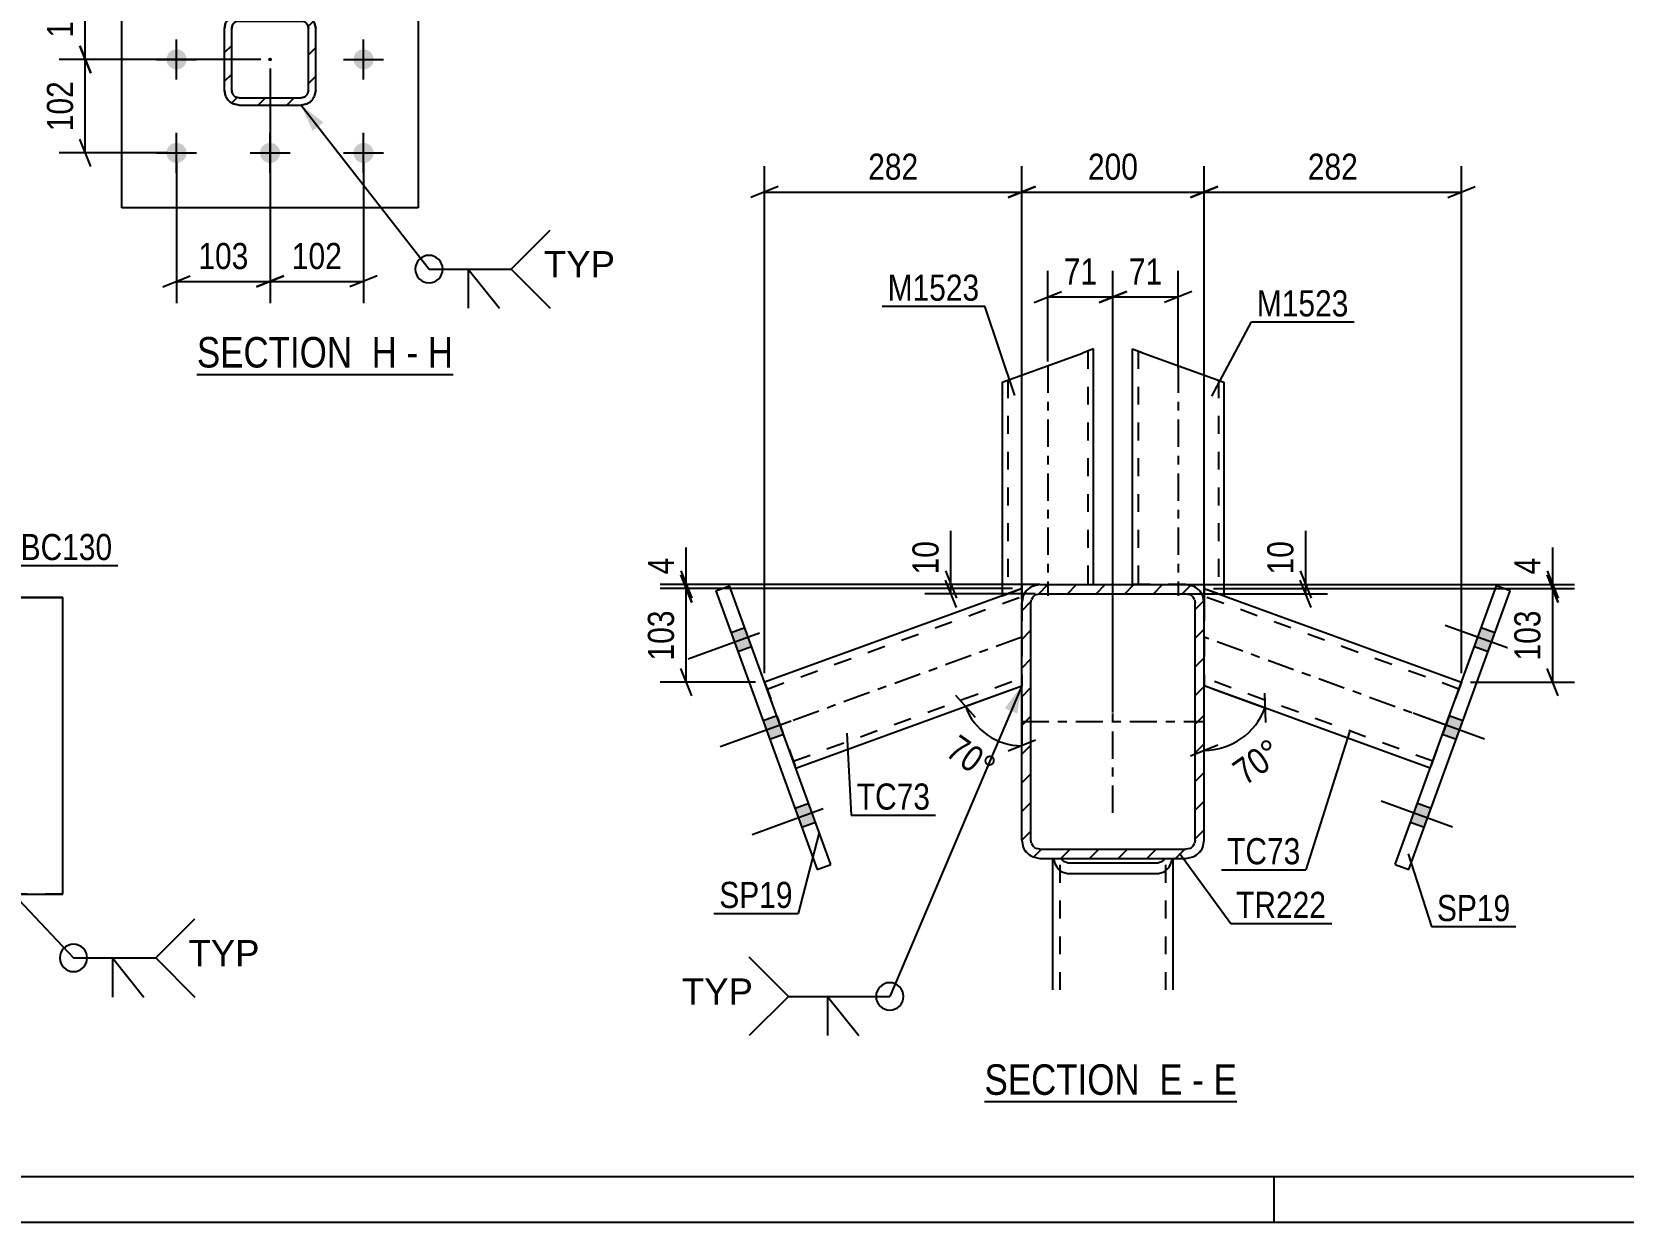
# Model space of a CAD drawing. Header units: millimetres. Extents: x 0 to 594, y 0 to 420.
# Drawn here: x 247.8 to 422.3, y 0 to 130.5 of the extents above; entities that cross this region are included whole.
import ezdxf

# ---------------------------------------------------------------- set-up
doc = ezdxf.new("R2010")
doc.units = ezdxf.units.MM
doc.linetypes.add('DXK_LINE_DOT2', pattern=[3.9198, 1.9599, -1.9599])
doc.linetypes.add('DXK_LINE_DOT3', pattern=[5.9187, 2.979, -0.9799, 0.9799, -0.9799])
doc.styles.add('Arial', font='ARIAL.TTF', dxfattribs={"height": 0.2})
doc.styles.add('Arial Narrow', font='ARIALN.TTF', dxfattribs={"height": 0.2})

# ---------------------------------------------------------------- blocks, each defined once
blk = doc.blocks.new('Unknown-761545824-1135 - 13794')
at = {"color": 5, "linetype": 'Continuous'}
for p, q in [((5, 5), (589, 5)), ((384, 0), (384, 5)), ((0, 0), (594, 0))]:
    blk.add_line(p, q, dxfattribs=at)
blk = doc.blocks.new('Unknown-761545824-16 - 5487')
at = {"color": 6, "linetype": 'Continuous'}
blk.add_line((352.25, 13.21), (379.89, 13.21), dxfattribs=at)
at = {"color": 0, "linetype": 'Continuous'}
for points in [[(370.36, 13.96), (370.36, 17.46), (352.25, 17.46), (352.25, 13.96)], [(373.96, 13.96), (373.96, 17.46), (371.41, 17.46), (371.41, 13.96)], [(376.29, 13.96), (376.29, 17.46), (375.01, 17.46), (375.01, 13.96)], [(379.89, 13.96), (379.89, 17.46), (377.34, 17.46), (377.34, 13.96)]]:
    blk.add_wipeout(points, dxfattribs=at)
at = {"color": 7, "linetype": 'Continuous', "style": 'Arial Narrow'}
for s, p in [('SECTION ', (352.25, 13.96)), ('E', (371.41, 13.96)), ('E', (377.34, 13.96)), ('-', (375.01, 13.96))]:
    blk.add_text(s, height=3.34, dxfattribs=at).set_placement(p)
blk = doc.blocks.new('Unknown-761545824-19 - 10848')
at = {"color": 6, "linetype": 'Continuous'}
blk.add_line((265.92, 92.93), (294, 92.93), dxfattribs=at)
at = {"color": 0, "linetype": 'Continuous'}
for points in [[(284.03, 93.68), (284.03, 97.18), (265.92, 97.18), (265.92, 93.68)], [(287.85, 93.68), (287.85, 97.18), (285.08, 97.18), (285.08, 93.68)], [(290.18, 93.68), (290.18, 97.18), (288.9, 97.18), (288.9, 93.68)], [(294, 93.68), (294, 97.18), (291.23, 97.18), (291.23, 93.68)]]:
    blk.add_wipeout(points, dxfattribs=at)
at = {"color": 7, "linetype": 'Continuous', "style": 'Arial Narrow'}
for s, p in [('SECTION ', (265.92, 93.68)), ('H', (285.08, 93.68)), ('H', (291.23, 93.68)), ('-', (288.9, 93.68))]:
    blk.add_text(s, height=3.34, dxfattribs=at).set_placement(p)
blk = doc.blocks.new('Part-761545824-5556 - 5487')
at = {"color": 2, "linetype": 'Continuous'}
for p, q in [((368.48, 69.88), (368.48, 95.71)), ((368.48, 95.71), (368.57, 95.68)), ((368.57, 95.68), (368.83, 95.58)), ((368.83, 95.58), (369.68, 95.27)), ((369.68, 95.27), (378.48, 92.07)), ((378.48, 92.07), (378.48, 68.66)), ((374.33, 69.88), (376.33, 69.88)), ((376.33, 69.88), (376.33, 69.44)), ((376.33, 69.44), (378.39, 68.69)), ((378.48, 68.66), (378.39, 68.69))]:
    blk.add_line(p, q, dxfattribs=at)
at = {"color": 7, "linetype": 'DXK_LINE_DOT2'}
for p, q in [((368.83, 95.58), (369.45, 95.36)), ((369.08, 95.49), (369.08, 69.88)), ((369.08, 95.49), (369.12, 95.48)), ((369.22, 95.44), (369.68, 95.27)), ((377.88, 92.29), (377.88, 68.88)), ((374.33, 69.88), (368.48, 69.88))]:
    blk.add_line(p, q, dxfattribs=at)
at = {"color": 7, "linetype": 'DXK_LINE_DOT3'}
blk.add_line((373.48, 93.89), (373.48, 68.66), dxfattribs=at)
blk = doc.blocks.new('Part-761545824-5508 - 5487')
at = {"linetype": 'Continuous'}
h = blk.add_hatch(dxfattribs=at)
h.set_pattern_fill('', scale=0.7, style=0, pattern_type=0)
h.set_pattern_definition([(45, (356.3336, 41.8767), (-1.57154, 1.57154), [])])
h.paths.add_polyline_path([(356.33, 67.88), (356.33, 41.88), (356.49, 41.11), (356.92, 40.46), (357.57, 40.03), (358.33, 39.88), (374.33, 39.88), (375.1, 40.03), (375.75, 40.46), (376.18, 41.11), (376.33, 41.88), (376.33, 67.88), (376.18, 68.64), (375.75, 69.29), (375.1, 69.72), (374.33, 69.88), (358.33, 69.88), (357.57, 69.72), (356.92, 69.29), (356.49, 68.64)])
h.paths.add_polyline_path([(357.63, 68.58), (357.95, 68.8), (358.33, 68.88), (374.33, 68.88), (374.72, 68.8), (375.04, 68.58), (375.26, 68.26), (375.33, 67.88), (375.33, 41.88), (375.26, 41.49), (375.04, 41.17), (374.72, 40.95), (374.33, 40.88), (358.33, 40.88), (357.95, 40.95), (357.63, 41.17), (357.41, 41.49), (357.33, 41.88), (357.33, 67.88), (357.41, 68.26)])
at = {"color": 2, "linetype": 'Continuous'}
for p, q in [((358.33, 69.88), (357.57, 69.72)), ((358.33, 69.88), (374.33, 69.88)), ((375.1, 69.72), (374.33, 69.88)), ((356.49, 68.64), (356.33, 67.88)), ((357.33, 67.88), (357.41, 68.26)), ((357.95, 68.8), (358.33, 68.88)), ((358.33, 68.88), (374.33, 68.88)), ((374.33, 68.88), (374.72, 68.8)), ((375.26, 68.26), (375.33, 67.88)), ((376.33, 67.88), (376.18, 68.64)), ((356.33, 41.88), (356.33, 67.88)), ((357.33, 41.88), (357.33, 67.88)), ((375.33, 41.88), (375.33, 67.88)), ((376.33, 41.88), (376.33, 67.88)), ((356.33, 41.88), (356.49, 41.11)), ((357.41, 41.49), (357.33, 41.88)), ((375.33, 41.88), (375.26, 41.49)), ((376.18, 41.11), (376.33, 41.88)), ((358.33, 40.88), (357.95, 40.95)), ((358.33, 40.88), (374.33, 40.88)), ((374.72, 40.95), (374.33, 40.88)), ((357.57, 40.03), (358.33, 39.88)), ((358.33, 39.88), (374.33, 39.88)), ((374.33, 39.88), (375.1, 40.03))]:
    blk.add_line(p, q, dxfattribs=at)
at = {"color": 7, "linetype": 'DXK_LINE_DOT3'}
for p, q in [((366.33, 44.88), (366.33, 64.88)), ((356.33, 54.88), (376.33, 54.88))]:
    blk.add_line(p, q, dxfattribs=at)
at = {"color": 2, "linetype": 'Continuous'}
for centre, radius, start, end in [((358.33, 67.88), 2, 112.5, 157.5), ((358.33, 67.88), 1, 112.5, 157.5), ((374.33, 67.88), 1, 22.5, 67.5), ((374.33, 67.88), 2, 22.5, 67.5), ((358.33, 41.88), 2, 202.5, 247.5), ((358.33, 41.88), 1, 202.5, 247.5), ((374.33, 41.88), 1, 292.5, 337.5), ((374.33, 41.88), 2, 292.5, 337.5)]:
    blk.add_arc(centre, radius, start, end, dxfattribs=at)
blk = doc.blocks.new('Bolt-761545824-5545 - 5487')
at = {"linetype": 'Continuous'}
for points in [[(326.72, 63.08), (325.97, 65.15), (324.47, 64.6), (325.22, 62.53)], [(326.72, 63.08), (325.97, 65.15), (324.47, 64.6), (325.22, 62.53)], [(326.72, 63.08), (325.97, 65.15), (324.47, 64.6), (325.22, 62.53)], [(330.23, 53.45), (329.48, 55.51), (327.97, 54.97), (328.73, 52.9)], [(330.23, 53.45), (329.48, 55.51), (327.97, 54.97), (328.73, 52.9)], [(333.74, 43.82), (332.98, 45.88), (331.48, 45.34), (332.23, 43.27)], [(333.74, 43.82), (332.98, 45.88), (331.48, 45.34), (332.23, 43.27)], [(333.74, 43.82), (332.98, 45.88), (331.48, 45.34), (332.23, 43.27)]]:
    blk.add_hatch(color=1, dxfattribs=at).paths.add_polyline_path(points)
at = {"color": 1, "linetype": 'Continuous'}
for p, q in [((327.57, 64.56), (319.77, 61.72)), ((327.57, 64.56), (319.77, 61.72)), ((327.57, 64.56), (319.77, 61.72)), ((325.97, 65.15), (324.47, 64.6)), ((325.97, 65.15), (324.47, 64.6)), ((325.97, 65.15), (324.47, 64.6)), ((326.72, 63.08), (325.22, 62.53)), ((326.72, 63.08), (325.22, 62.53)), ((326.72, 63.08), (325.22, 62.53)), ((331.07, 54.93), (323.28, 52.09)), ((331.07, 54.93), (323.28, 52.09)), ((329.48, 55.51), (327.97, 54.97)), ((329.48, 55.51), (327.97, 54.97)), ((330.23, 53.45), (328.73, 52.9)), ((330.23, 53.45), (328.73, 52.9)), ((332.98, 45.88), (331.48, 45.34)), ((332.98, 45.88), (331.48, 45.34)), ((332.98, 45.88), (331.48, 45.34)), ((334.58, 45.29), (326.78, 42.46)), ((334.58, 45.29), (326.78, 42.46)), ((334.58, 45.29), (326.78, 42.46)), ((333.74, 43.82), (332.23, 43.27)), ((333.74, 43.82), (332.23, 43.27)), ((333.74, 43.82), (332.23, 43.27))]:
    blk.add_line(p, q, dxfattribs=at)
blk = doc.blocks.new('Bolt-761545824-5546 - 5487')
at = {"linetype": 'Continuous'}
for points in [[(407.45, 62.53), (408.2, 64.6), (406.7, 65.15), (405.94, 63.08)], [(407.45, 62.53), (408.2, 64.6), (406.7, 65.15), (405.94, 63.08)], [(407.45, 62.53), (408.2, 64.6), (406.7, 65.15), (405.94, 63.08)], [(403.94, 52.9), (404.69, 54.97), (403.19, 55.51), (402.44, 53.45)], [(403.94, 52.9), (404.69, 54.97), (403.19, 55.51), (402.44, 53.45)], [(400.44, 43.27), (401.19, 45.33), (399.69, 45.88), (398.93, 43.81)], [(400.44, 43.27), (401.19, 45.33), (399.69, 45.88), (398.93, 43.81)], [(400.44, 43.27), (401.19, 45.33), (399.69, 45.88), (398.93, 43.81)]]:
    blk.add_hatch(color=1, dxfattribs=at).paths.add_polyline_path(points)
at = {"color": 1, "linetype": 'Continuous'}
for p, q in [((410.55, 62.57), (402.75, 65.41)), ((410.55, 62.57), (402.75, 65.41)), ((410.55, 62.57), (402.75, 65.41)), ((408.2, 64.6), (406.7, 65.15)), ((408.2, 64.6), (406.7, 65.15)), ((408.2, 64.6), (406.7, 65.15)), ((407.45, 62.53), (405.94, 63.08)), ((407.45, 62.53), (405.94, 63.08)), ((407.45, 62.53), (405.94, 63.08)), ((407.04, 52.94), (399.24, 55.78)), ((407.04, 52.94), (399.24, 55.78)), ((404.69, 54.97), (403.19, 55.51)), ((404.69, 54.97), (403.19, 55.51)), ((403.94, 52.9), (402.44, 53.45)), ((403.94, 52.9), (402.44, 53.45)), ((403.54, 43.31), (395.74, 46.15)), ((403.54, 43.31), (395.74, 46.15)), ((403.54, 43.31), (395.74, 46.15)), ((401.19, 45.33), (399.69, 45.88)), ((401.19, 45.33), (399.69, 45.88)), ((401.19, 45.33), (399.69, 45.88)), ((400.44, 43.27), (398.93, 43.81)), ((400.44, 43.27), (398.93, 43.81)), ((400.44, 43.27), (398.93, 43.81))]:
    blk.add_line(p, q, dxfattribs=at)
blk = doc.blocks.new('Part-761545824-5615 - 5487')
at = {"color": 2, "linetype": 'Continuous'}
for p, q in [((359.73, 25.45), (359.73, 39.88)), ((359.83, 39.88), (359.86, 39.67)), ((360.77, 39.73), (360.7, 39.88)), ((360.72, 38.4), (361.33, 38.22)), ((361.03, 39.48), (360.77, 39.73)), ((361.33, 39.39), (361.03, 39.48)), ((361.33, 39.39), (371.33, 39.39)), ((371.64, 39.48), (371.33, 39.39)), ((371.33, 38.22), (371.95, 38.4)), ((371.9, 39.73), (371.64, 39.48)), ((371.96, 39.88), (371.9, 39.73)), ((372.81, 39.67), (372.84, 39.88)), ((372.93, 25.45), (372.93, 39.88)), ((361.33, 38.22), (371.33, 38.22))]:
    blk.add_line(p, q, dxfattribs=at)
at = {"color": 7, "linetype": 'DXK_LINE_DOT2'}
for p, q in [((359.73, 39.88), (372.93, 39.88)), ((360.53, 25.45), (360.53, 39.88)), ((372.13, 25.45), (372.13, 39.88))]:
    blk.add_line(p, q, dxfattribs=at)
at = {"color": 2, "linetype": 'Continuous'}
for centre, start, end in [((361.92, 40.16), 193.2949, 235.5336), ((370.74, 40.16), 304.4664, 346.7051)]:
    blk.add_arc(centre, 2.13, start, end, dxfattribs=at)
blk = doc.blocks.new('Part-761545824-5551 - 5487')
at = {"color": 2, "linetype": 'Continuous'}
for p, q in [((354.28, 92.1), (362.99, 95.27)), ((364.19, 95.71), (362.99, 95.27)), ((364.19, 69.88), (364.19, 95.71)), ((354.19, 92.07), (354.28, 92.1)), ((354.19, 92.07), (354.19, 68.66)), ((358.33, 69.88), (356.33, 69.88)), ((356.33, 69.88), (356.33, 69.44)), ((356.33, 69.44), (354.19, 68.66))]:
    blk.add_line(p, q, dxfattribs=at)
at = {"color": 7, "linetype": 'DXK_LINE_DOT2'}
for p, q in [((363.59, 95.49), (363.59, 69.88)), ((354.79, 92.29), (354.84, 92.31)), ((354.79, 92.29), (354.79, 68.88)), ((358.33, 69.88), (364.19, 69.88))]:
    blk.add_line(p, q, dxfattribs=at)
at = {"color": 7, "linetype": 'DXK_LINE_DOT3'}
blk.add_line((359.19, 93.89), (359.19, 68.66), dxfattribs=at)
blk = doc.blocks.new('Part-761545824-5636 - 5487')
at = {"color": 2, "linetype": 'Continuous'}
for p, q in [((322.79, 69.2), (324.3, 69.75)), ((322.79, 69.2), (333.91, 38.66)), ((335.41, 39.21), (324.3, 69.75)), ((333.91, 38.66), (335.41, 39.21))]:
    blk.add_line(p, q, dxfattribs=at)
blk = doc.blocks.new('Part-761545824-5647 - 5487')
at = {"color": 2, "linetype": 'Continuous'}
for p, q in [((397.26, 39.21), (408.37, 69.75)), ((398.76, 38.66), (409.88, 69.2)), ((409.88, 69.2), (408.37, 69.75)), ((397.26, 39.21), (398.76, 38.66))]:
    blk.add_line(p, q, dxfattribs=at)
blk = doc.blocks.new('Part-761545824-5652 - 5487')
at = {"color": 2, "linetype": 'Continuous'}
for p, q in [((376.33, 69.44), (376.33, 67.88)), ((378.48, 68.66), (404.52, 59.18)), ((401.1, 49.78), (376.33, 58.8))]:
    blk.add_line(p, q, dxfattribs=at)
at = {"color": 7, "linetype": 'DXK_LINE_DOT2'}
for p, q in [((378.48, 68.66), (376.33, 69.44)), ((376.33, 69.44), (376.33, 68.59)), ((404.25, 58.43), (376.33, 68.59)), ((376.33, 67.88), (376.33, 58.8)), ((401.38, 50.53), (376.33, 59.65)), ((404.52, 59.18), (401.1, 49.78))]:
    blk.add_line(p, q, dxfattribs=at)
at = {"color": 7, "linetype": 'DXK_LINE_DOT3'}
blk.add_line((402.81, 54.48), (376.33, 64.12), dxfattribs=at)
blk = doc.blocks.new('Part-761545824-5661 - 5487')
at = {"color": 2, "linetype": 'Continuous'}
for p, q in [((354.19, 68.66), (328.14, 59.18)), ((356.33, 69.44), (356.33, 67.88)), ((331.56, 49.78), (356.33, 58.8))]:
    blk.add_line(p, q, dxfattribs=at)
at = {"color": 7, "linetype": 'DXK_LINE_DOT2'}
for p, q in [((328.42, 58.43), (356.33, 68.59)), ((354.19, 68.66), (356.33, 69.44)), ((356.33, 67.88), (356.33, 58.8)), ((331.29, 50.53), (356.33, 59.65)), ((328.14, 59.18), (331.56, 49.78))]:
    blk.add_line(p, q, dxfattribs=at)
at = {"color": 7, "linetype": 'DXK_LINE_DOT3'}
blk.add_line((356.33, 64.12), (329.85, 54.48), dxfattribs=at)
blk = doc.blocks.new('Part-761545824-10871 - 10848')
at = {"linetype": 'Continuous'}
h = blk.add_hatch(dxfattribs=at)
h.set_pattern_fill('', scale=0.7, style=0, pattern_type=0)
h.set_pattern_definition([(45, (269.9308, 132.3273), (-1.57154, 1.57154), [])])
h.paths.add_polyline_path([(270.54, 132.45), (269.93, 132.33), (269.41, 131.98), (269.06, 131.46), (268.94, 130.85), (268.94, 124.05), (269.06, 123.44), (269.41, 122.92), (269.93, 122.57), (270.54, 122.45), (277.34, 122.45), (277.96, 122.57), (278.47, 122.92), (278.82, 123.44), (278.94, 124.05), (278.94, 130.85), (278.82, 131.46), (278.47, 131.98), (277.96, 132.33), (277.34, 132.45)])
h.paths.add_polyline_path([(277.34, 131.65), (277.65, 131.59), (277.91, 131.41), (278.08, 131.16), (278.14, 130.85), (278.14, 124.05), (278.08, 123.74), (277.91, 123.48), (277.65, 123.31), (277.34, 123.25), (270.54, 123.25), (270.24, 123.31), (269.98, 123.48), (269.8, 123.74), (269.74, 124.05), (269.74, 130.85), (269.8, 131.16), (269.98, 131.41), (270.24, 131.59), (270.54, 131.65)])
blk.add_hatch(color=30, dxfattribs=at).paths.add_polyline_path([(273.94, 127.35, -1), (273.94, 127.55, -1)])
at = {"color": 7, "linetype": 'DXK_LINE_DOT2'}
for p, q in [((268.94, 130.85), (269.06, 131.46)), ((268.94, 124.05), (268.94, 130.85)), ((269.8, 131.16), (269.74, 130.85)), ((269.74, 124.05), (269.74, 130.85)), ((269.93, 132.33), (270.54, 132.45)), ((270.54, 131.65), (270.24, 131.59)), ((270.54, 132.45), (277.34, 132.45)), ((270.54, 131.65), (277.34, 131.65)), ((277.34, 132.45), (277.96, 132.33)), ((277.65, 131.59), (277.34, 131.65)), ((278.14, 130.85), (278.08, 131.16)), ((278.14, 124.05), (278.14, 130.85)), ((278.82, 131.46), (278.94, 130.85)), ((278.94, 124.05), (278.94, 130.85)), ((269.06, 123.44), (268.94, 124.05)), ((269.74, 124.05), (269.8, 123.74)), ((278.08, 123.74), (278.14, 124.05)), ((278.94, 124.05), (278.82, 123.44)), ((270.54, 122.45), (269.93, 122.57)), ((270.24, 123.31), (270.54, 123.25)), ((270.54, 123.25), (277.34, 123.25)), ((270.54, 122.45), (277.34, 122.45)), ((277.34, 123.25), (277.65, 123.31)), ((277.96, 122.57), (277.34, 122.45))]:
    blk.add_line(p, q, dxfattribs=at)
at = {"color": 2, "linetype": 'Continuous'}
for p, q in [((269.06, 131.46), (268.94, 130.85)), ((268.94, 124.05), (268.94, 130.85)), ((269.74, 130.85), (269.8, 131.16)), ((269.74, 124.05), (269.74, 130.85)), ((270.54, 132.45), (269.93, 132.33)), ((270.24, 131.59), (270.54, 131.65)), ((270.54, 132.45), (277.34, 132.45)), ((270.54, 131.65), (277.34, 131.65)), ((277.96, 132.33), (277.34, 132.45)), ((277.34, 131.65), (277.65, 131.59)), ((278.08, 131.16), (278.14, 130.85)), ((278.14, 124.05), (278.14, 130.85)), ((278.94, 130.85), (278.82, 131.46)), ((278.94, 124.05), (278.94, 130.85)), ((268.94, 124.05), (269.06, 123.44)), ((269.8, 123.74), (269.74, 124.05)), ((278.14, 124.05), (278.08, 123.74)), ((278.82, 123.44), (278.94, 124.05)), ((269.93, 122.57), (270.54, 122.45)), ((270.54, 123.25), (270.24, 123.31)), ((270.54, 123.25), (277.34, 123.25)), ((270.54, 122.45), (277.34, 122.45)), ((277.65, 123.31), (277.34, 123.25)), ((277.34, 122.45), (277.96, 122.57))]:
    blk.add_line(p, q, dxfattribs=at)
at = {"color": 7, "linetype": 'DXK_LINE_DOT3'}
blk.add_line((273.94, 127.45), (273.94, 127.45), dxfattribs=at)
at = {"color": 30, "linetype": 'DXK_LINE_DOT3'}
blk.add_line((273.94, 127.45), (273.94, 127.45), dxfattribs=at)
at = {"color": 30, "linetype": 'Continuous'}
blk.add_circle((273.94, 127.45), 0.1, dxfattribs=at)
at = {"color": 7, "linetype": 'DXK_LINE_DOT2'}
for centre, radius, start, end in [((270.54, 130.85), 1.6, 112.5, 157.5), ((270.54, 130.85), 0.8, 112.5, 157.5), ((277.34, 130.85), 0.8, 22.5, 67.5), ((277.34, 130.85), 1.6, 22.5, 67.5), ((270.54, 124.05), 1.6, 202.5, 247.5), ((270.54, 124.05), 0.8, 202.5, 247.5), ((277.34, 124.05), 0.8, 292.5, 337.5), ((277.34, 124.05), 1.6, 292.5, 337.5)]:
    blk.add_arc(centre, radius, start, end, dxfattribs=at)
at = {"color": 2, "linetype": 'Continuous'}
for centre, radius, start, end in [((270.54, 130.85), 1.6, 112.5, 157.5), ((270.54, 130.85), 0.8, 112.5, 157.5), ((277.34, 130.85), 0.8, 22.5, 67.5), ((277.34, 130.85), 1.6, 22.5, 67.5), ((270.54, 124.05), 1.6, 202.5, 247.5), ((270.54, 124.05), 0.8, 202.5, 247.5), ((277.34, 124.05), 0.8, 292.5, 337.5), ((277.34, 124.05), 1.6, 292.5, 337.5)]:
    blk.add_arc(centre, radius, start, end, dxfattribs=at)
blk = doc.blocks.new('Part-761545824-10886 - 10848')
at = {"color": 2, "linetype": 'Continuous'}
for p, q in [((257.69, 111.2), (257.69, 143.7)), ((257.69, 143.7), (290.19, 143.7)), ((290.19, 143.7), (290.19, 111.2)), ((290.19, 111.2), (257.69, 111.2))]:
    blk.add_line(p, q, dxfattribs=at)
blk = doc.blocks.new('Bolt-761545824-10980 - 10848')
at = {"linetype": 'Continuous'}
for points in [[(263.69, 138.8, -1), (263.69, 136.6, -1)], [(273.94, 138.8, -1), (273.94, 136.6, -1)], [(284.19, 138.8, -1), (284.19, 136.6, -1)], [(263.69, 128.55, -1), (263.69, 126.35, -1)], [(284.19, 128.55, -1), (284.19, 126.35, -1)], [(263.69, 118.3, -1), (263.69, 116.1, -1)], [(273.94, 118.3, -1), (273.94, 116.1, -1)], [(284.19, 118.3, -1), (284.19, 116.1, -1)]]:
    blk.add_hatch(color=1, dxfattribs=at).paths.add_polyline_path(points)
at = {"color": 1, "linetype": 'Continuous'}
for p, q in [((263.69, 135.5), (263.69, 139.9)), ((273.94, 135.5), (273.94, 139.9)), ((284.19, 135.5), (284.19, 139.9)), ((261.49, 137.7), (265.89, 137.7)), ((271.74, 137.7), (276.14, 137.7)), ((281.99, 137.7), (286.39, 137.7)), ((263.69, 125.25), (263.69, 129.65)), ((284.19, 125.25), (284.19, 129.65)), ((261.49, 127.45), (265.89, 127.45)), ((281.99, 127.45), (286.39, 127.45)), ((263.69, 115), (263.69, 119.4)), ((273.94, 115), (273.94, 119.4)), ((284.19, 115), (284.19, 119.4)), ((261.49, 117.2), (265.89, 117.2)), ((271.74, 117.2), (276.14, 117.2)), ((281.99, 117.2), (286.39, 117.2))]:
    blk.add_line(p, q, dxfattribs=at)
blk = doc.blocks.new('Part-761545824-11800 - 11742')
at = {"color": 2, "linetype": 'Continuous'}
for p, q in [((251.24, 68.46), (218.74, 68.46)), ((218.74, 68.46), (218.74, 35.94)), ((251.24, 68.44), (218.74, 68.44)), ((251.24, 35.94), (251.24, 68.46)), ((218.74, 35.94), (251.24, 35.94))]:
    blk.add_line(p, q, dxfattribs=at)
at = {"color": 7, "linetype": 'DXK_LINE_DOT2'}
for p, q in [((251.24, 35.96), (218.74, 35.96)), ((218.74, 35.96), (218.74, 35.94)), ((251.24, 35.96), (251.24, 35.94))]:
    blk.add_line(p, q, dxfattribs=at)
blk = doc.blocks.new('StraightDimension-761545824-5686 - 5487')
at = {"color": 7, "linetype": 'Continuous'}
for p, q in [((366.33, 55.88), (366.33, 104.27)), ((373.48, 93.62), (373.48, 104.27)), ((364.83, 100.82), (367.83, 102.02)), ((366.33, 101.42), (373.48, 101.42)), ((374.98, 102.02), (371.98, 100.82))]:
    blk.add_line(p, q, dxfattribs=at)
at = {"color": 0}
blk.add_wipeout([(372.33, 102.17), (372.33, 106.37), (367.48, 106.37), (367.48, 102.17)], dxfattribs=at)
at = {"color": 3, "style": 'Arial Narrow'}
blk.add_text('71', height=2.863, dxfattribs=at).set_placement((368.08, 102.77))
blk = doc.blocks.new('StraightDimension-761545824-5771 - 5487')
at = {"color": 7, "linetype": 'Continuous'}
for p, q in [((374.48, 69.88), (389.85, 69.88)), ((386.85, 71.38), (388.05, 68.38)), ((388.05, 67.38), (386.85, 70.38)), ((387.45, 68.88), (387.45, 69.88)), ((374.48, 68.88), (389.85, 68.88))]:
    blk.add_line(p, q, dxfattribs=at)
at = {"color": 0}
blk.add_wipeout([(386.7, 75.26), (382.5, 75.26), (382.5, 70.4), (386.7, 70.4)], dxfattribs=at)
at = {"color": 7, "linetype": 'Continuous'}
blk.add_line((387.45, 69.88), (387.45, 75.78), dxfattribs=at)
blk.add_line((387.45, 69.88), (387.45, 75.78), dxfattribs=at)
at = {"color": 3, "style": 'Arial Narrow'}
blk.add_text('10', height=2.863, rotation=90.0002, dxfattribs=at).set_placement((386.1, 71))
blk = doc.blocks.new('StraightDimension-761545824-5840 - 5487')
at = {"color": 7, "linetype": 'Continuous'}
for p, q in [((375.02, 69.88), (416.93, 69.88)), ((413.93, 71.38), (415.13, 68.38)), ((415.13, 67.94), (413.93, 70.94)), ((414.53, 69.44), (414.53, 69.88)), ((377.33, 69.44), (416.93, 69.44))]:
    blk.add_line(p, q, dxfattribs=at)
at = {"color": 0}
blk.add_wipeout([(413.78, 73.43), (409.58, 73.43), (409.58, 70.4), (413.78, 70.4)], dxfattribs=at)
at = {"color": 7, "linetype": 'Continuous'}
blk.add_line((414.53, 69.88), (414.53, 73.95), dxfattribs=at)
blk.add_line((414.53, 69.88), (414.53, 73.95), dxfattribs=at)
at = {"color": 3, "style": 'Arial Narrow'}
blk.add_text('4', height=2.86, rotation=90.0002, dxfattribs=at).set_placement((413.18, 71))
blk = doc.blocks.new('StraightDimension-761545824-5721 - 5487')
at = {"color": 7, "linetype": 'Continuous'}
for p, q in [((376.33, 68.52), (376.33, 115.76)), ((404.52, 60.18), (404.52, 115.76)), ((377.83, 113.51), (374.83, 112.31)), ((403.02, 112.31), (406.02, 113.51)), ((376.33, 112.91), (404.52, 112.91))]:
    blk.add_line(p, q, dxfattribs=at)
at = {"color": 0}
blk.add_wipeout([(393.77, 113.66), (393.77, 117.86), (387.09, 117.86), (387.09, 113.66)], dxfattribs=at)
at = {"color": 3, "style": 'Arial Narrow'}
blk.add_text('282', height=2.863, dxfattribs=at).set_placement((387.69, 114.26))
blk = doc.blocks.new('AngleDimension-761545824-5880 - 5487')
at = {"color": 7, "linetype": 'Continuous'}
for p, q in [((382.99, 56.38), (376.33, 58.8)), ((376.33, 51.72), (376.33, 58.8)), ((377.27, 58.46), (382.99, 56.38)), ((382.94, 57.99), (383.04, 54.76)), ((374.83, 51.12), (377.83, 52.32))]:
    blk.add_line(p, q, dxfattribs=at)
blk.add_arc((376.33, 58.8), 7.08, 270, 340, dxfattribs=at)
at = {"color": 0}
blk.add_wipeout([(385.96, 50.67), (383.56, 54.11), (378.26, 50.41), (380.67, 46.97)], dxfattribs=at)
at = {"color": 3, "style": 'Arial Narrow'}
blk.add_text('70°', height=2.863, rotation=35.002, dxfattribs=at).set_placement((380.82, 47.8))
blk = doc.blocks.new('StraightDimension-761545824-5752 - 5487')
at = {"color": 7, "linetype": 'Continuous'}
for p, q in [((357.79, 69.88), (345.71, 69.88)), ((347.96, 71.38), (349.16, 68.38)), ((349.16, 67.38), (347.96, 70.38)), ((348.56, 68.88), (348.56, 69.88)), ((357.79, 68.88), (345.71, 68.88))]:
    blk.add_line(p, q, dxfattribs=at)
at = {"color": 0}
blk.add_wipeout([(347.81, 75.26), (343.61, 75.26), (343.61, 70.4), (347.81, 70.4)], dxfattribs=at)
at = {"color": 7, "linetype": 'Continuous'}
blk.add_line((348.56, 69.88), (348.56, 75.78), dxfattribs=at)
blk.add_line((348.56, 69.88), (348.56, 75.78), dxfattribs=at)
at = {"color": 3, "style": 'Arial Narrow'}
blk.add_text('10', height=2.863, rotation=90.0002, dxfattribs=at).set_placement((347.21, 71))
blk = doc.blocks.new('StraightDimension-761545824-5703 - 5487')
at = {"color": 7, "linetype": 'Continuous'}
for p, q in [((359.19, 94.34), (359.19, 104.27)), ((366.33, 55.88), (366.33, 104.27)), ((357.69, 100.82), (360.69, 102.02)), ((359.19, 101.42), (366.33, 101.42)), ((367.83, 102.02), (364.83, 100.82))]:
    blk.add_line(p, q, dxfattribs=at)
at = {"color": 0}
blk.add_wipeout([(365.19, 102.17), (365.19, 106.37), (360.33, 106.37), (360.33, 102.17)], dxfattribs=at)
at = {"color": 3, "style": 'Arial Narrow'}
blk.add_text('71', height=2.863, dxfattribs=at).set_placement((360.93, 102.77))
blk = doc.blocks.new('StraightDimension-761545824-5859 - 5487')
at = {"color": 7, "linetype": 'Continuous'}
for p, q in [((413.93, 70.94), (415.13, 67.94)), ((377.33, 69.44), (416.93, 69.44)), ((414.53, 59.18), (414.53, 69.44)), ((415.13, 57.68), (413.93, 60.68)), ((405.52, 59.18), (416.93, 59.18))]:
    blk.add_line(p, q, dxfattribs=at)
at = {"color": 0}
blk.add_wipeout([(413.78, 67.65), (409.58, 67.65), (409.58, 60.97), (413.78, 60.97)], dxfattribs=at)
at = {"color": 3, "style": 'Arial Narrow'}
blk.add_text('103', height=2.863, rotation=90.0002, dxfattribs=at).set_placement((413.18, 61.57))
blk = doc.blocks.new('StraightDimension-761545824-5731 - 5487')
at = {"color": 7, "linetype": 'Continuous'}
for p, q in [((356.33, 68.29), (356.33, 115.76)), ((376.33, 68.52), (376.33, 115.76)), ((357.83, 113.51), (354.83, 112.31)), ((374.83, 112.31), (377.83, 113.51)), ((356.33, 112.91), (376.33, 112.91))]:
    blk.add_line(p, q, dxfattribs=at)
at = {"color": 0}
blk.add_wipeout([(369.68, 113.66), (369.68, 117.86), (362.99, 117.86), (362.99, 113.66)], dxfattribs=at)
at = {"color": 3, "style": 'Arial Narrow'}
blk.add_text('200', height=2.863, dxfattribs=at).set_placement((363.59, 114.26))
blk = doc.blocks.new('StraightDimension-761545824-5741 - 5487')
at = {"color": 7, "linetype": 'Continuous'}
for p, q in [((328.14, 60.18), (328.14, 115.76)), ((356.33, 68.29), (356.33, 115.76)), ((329.64, 113.51), (326.64, 112.31)), ((354.83, 112.31), (357.83, 113.51)), ((328.14, 112.91), (356.33, 112.91))]:
    blk.add_line(p, q, dxfattribs=at)
at = {"color": 0}
blk.add_wipeout([(345.58, 113.66), (345.58, 117.86), (338.9, 117.86), (338.9, 113.66)], dxfattribs=at)
at = {"color": 3, "style": 'Arial Narrow'}
blk.add_text('282', height=2.863, dxfattribs=at).set_placement((339.5, 114.26))
blk = doc.blocks.new('StraightDimension-761545824-5804 - 5487')
at = {"color": 7, "linetype": 'Continuous'}
for p, q in [((357.46, 69.88), (316.71, 69.88)), ((318.96, 71.38), (320.16, 68.38)), ((320.16, 67.94), (318.96, 70.94)), ((319.56, 69.44), (319.56, 69.88)), ((355.33, 69.44), (316.71, 69.44))]:
    blk.add_line(p, q, dxfattribs=at)
at = {"color": 0}
blk.add_wipeout([(318.81, 73.43), (314.61, 73.43), (314.61, 70.4), (318.81, 70.4)], dxfattribs=at)
at = {"color": 7, "linetype": 'Continuous'}
blk.add_line((319.56, 69.88), (319.56, 73.95), dxfattribs=at)
blk.add_line((319.56, 69.88), (319.56, 73.95), dxfattribs=at)
at = {"color": 3, "style": 'Arial Narrow'}
blk.add_text('4', height=2.86, rotation=90.0002, dxfattribs=at).set_placement((318.21, 71))
blk = doc.blocks.new('StraightDimension-761545824-5823 - 5487')
at = {"color": 7, "linetype": 'Continuous'}
for p, q in [((318.96, 70.94), (320.16, 67.94)), ((355.33, 69.44), (316.71, 69.44)), ((319.56, 59.18), (319.56, 69.44)), ((320.16, 57.68), (318.96, 60.68)), ((327.14, 59.18), (316.71, 59.18))]:
    blk.add_line(p, q, dxfattribs=at)
at = {"color": 0}
blk.add_wipeout([(318.81, 67.65), (314.61, 67.65), (314.61, 60.97), (318.81, 60.97)], dxfattribs=at)
at = {"color": 3, "style": 'Arial Narrow'}
blk.add_text('103', height=2.863, rotation=90.0002, dxfattribs=at).set_placement((318.21, 61.57))
blk = doc.blocks.new('AngleDimension-761545824-5876 - 5487')
at = {"color": 7, "linetype": 'Continuous'}
for p, q in [((349.08, 57.75), (351.23, 55.34)), ((350.15, 56.55), (356.33, 58.8)), ((356.33, 52.22), (356.33, 58.8)), ((356.33, 57.8), (356.33, 52.22)), ((357.83, 52.82), (354.83, 51.62))]:
    blk.add_line(p, q, dxfattribs=at)
blk.add_arc((356.33, 58.8), 6.58, 200, 270, dxfattribs=at)
at = {"color": 0}
blk.add_wipeout([(352.28, 47.38), (354.69, 50.82), (349.4, 54.53), (346.99, 51.09)], dxfattribs=at)
at = {"color": 3, "style": 'Arial Narrow'}
blk.add_text('70°', height=2.863, rotation=-35.002, dxfattribs=at).set_placement((347.83, 51.23))
blk = doc.blocks.new('StraightDimension-761545824-11032 - 10848')
at = {"color": 7, "linetype": 'Continuous'}
for p, q in [((273.94, 126.45), (273.94, 100.72)), ((284.19, 116.2), (284.19, 100.72)), ((272.44, 102.52), (275.44, 103.72)), ((273.94, 103.12), (284.19, 103.12)), ((285.69, 103.72), (282.69, 102.52))]:
    blk.add_line(p, q, dxfattribs=at)
at = {"color": 0}
blk.add_wipeout([(282.41, 103.87), (282.41, 108.07), (275.73, 108.07), (275.73, 103.87)], dxfattribs=at)
at = {"color": 3, "style": 'Arial Narrow'}
blk.add_text('102', height=2.863, dxfattribs=at).set_placement((276.33, 104.47))
blk = doc.blocks.new('StraightDimension-761545824-11033 - 10848')
at = {"color": 7, "linetype": 'Continuous'}
for p, q in [((273.94, 126.45), (273.94, 100.72)), ((263.69, 116.2), (263.69, 100.72)), ((262.19, 102.52), (265.19, 103.72)), ((263.69, 103.12), (273.94, 103.12)), ((275.44, 103.72), (272.44, 102.52))]:
    blk.add_line(p, q, dxfattribs=at)
at = {"color": 0}
blk.add_wipeout([(272.16, 103.87), (272.16, 108.07), (265.48, 108.07), (265.48, 103.87)], dxfattribs=at)
at = {"color": 3, "style": 'Arial Narrow'}
blk.add_text('103', height=2.863, dxfattribs=at).set_placement((266.08, 104.47))
blk = doc.blocks.new('StraightDimension-761545824-11082 - 10848')
at = {"color": 7, "linetype": 'Continuous'}
for p, q in [((253.09, 139.2), (254.29, 136.2)), ((262.69, 137.7), (250.84, 137.7)), ((253.69, 127.45), (253.69, 137.7)), ((272.94, 127.45), (250.84, 127.45)), ((254.29, 125.95), (253.09, 128.95))]:
    blk.add_line(p, q, dxfattribs=at)
at = {"color": 0}
blk.add_wipeout([(252.94, 135.92), (248.74, 135.92), (248.74, 129.23), (252.94, 129.23)], dxfattribs=at)
at = {"color": 3, "style": 'Arial Narrow'}
blk.add_text('103', height=2.863, rotation=90.0002, dxfattribs=at).set_placement((252.34, 129.83))
blk = doc.blocks.new('StraightDimension-761545824-11083 - 10848')
at = {"color": 7, "linetype": 'Continuous'}
for p, q in [((272.94, 127.45), (250.84, 127.45)), ((253.09, 128.95), (254.29, 125.95)), ((253.69, 117.2), (253.69, 127.45)), ((254.29, 115.7), (253.09, 118.7)), ((262.69, 117.2), (250.84, 117.2))]:
    blk.add_line(p, q, dxfattribs=at)
at = {"color": 0}
blk.add_wipeout([(252.94, 125.67), (248.74, 125.67), (248.74, 118.98), (252.94, 118.98)], dxfattribs=at)
at = {"color": 3, "style": 'Arial Narrow'}
blk.add_text('102', height=2.863, rotation=90.0002, dxfattribs=at).set_placement((252.34, 119.58))
blk = doc.blocks.new('Mark-761545824-5547 - 5487')
at = {"color": 0}
blk.add_wipeout([(351.68, 101), (351.68, 104), (341.63, 104), (341.63, 101)], dxfattribs=at)
blk.add_wipeout([(351.68, 101), (351.68, 104), (341.63, 104), (341.63, 101)], dxfattribs=at)
at = {"color": 30, "linetype": 'Continuous'}
for p in [(341.03, 100.4), (355.57, 90.6)]:
    blk.add_line(p, (352.28, 100.4), dxfattribs=at)
at = {"color": 3, "style": 'Arial Narrow'}
blk.add_text('M1523', height=2.863, dxfattribs=at).set_placement((341.63, 101))
blk = doc.blocks.new('Mark-761545824-5552 - 5487')
at = {"color": 0}
blk.add_wipeout([(392.15, 99.28), (392.15, 102.28), (382.1, 102.28), (382.1, 99.28)], dxfattribs=at)
blk.add_wipeout([(392.15, 99.28), (392.15, 102.28), (382.1, 102.28), (382.1, 99.28)], dxfattribs=at)
at = {"color": 30, "linetype": 'Continuous'}
for p, q in [((377.17, 90.54), (381.5, 98.68)), ((381.5, 98.68), (392.75, 98.68))]:
    blk.add_line(p, q, dxfattribs=at)
at = {"color": 3, "style": 'Arial Narrow'}
blk.add_text('M1523', height=2.863, dxfattribs=at).set_placement((382.1, 99.28))
blk = doc.blocks.new('Mark-761545824-5504 - 5487')
at = {"color": 0}
blk.add_wipeout([(389.7, 33.35), (389.7, 36.35), (379.83, 36.35), (379.83, 33.35)], dxfattribs=at)
blk.add_wipeout([(389.7, 33.35), (389.7, 36.35), (379.83, 36.35), (379.83, 33.35)], dxfattribs=at)
at = {"color": 30, "linetype": 'Continuous'}
for p, q in [((373.62, 40.46), (379.23, 32.75)), ((379.23, 32.75), (390.3, 32.75))]:
    blk.add_line(p, q, dxfattribs=at)
at = {"color": 3, "style": 'Arial Narrow'}
blk.add_text('TR222', height=2.863, dxfattribs=at).set_placement((379.83, 33.35))
blk = doc.blocks.new('Mark-761545824-5632 - 5487')
at = {"color": 0}
blk.add_wipeout([(331.22, 34.44), (331.22, 37.44), (323.18, 37.44), (323.18, 34.44)], dxfattribs=at)
blk.add_wipeout([(331.22, 34.44), (331.22, 37.44), (323.18, 37.44), (323.18, 34.44)], dxfattribs=at)
at = {"color": 30, "linetype": 'Continuous'}
for p in [(334.13, 42.72), (322.58, 33.84)]:
    blk.add_line(p, (331.82, 33.84), dxfattribs=at)
at = {"color": 3, "style": 'Arial Narrow'}
blk.add_text('SP19', height=2.863, dxfattribs=at).set_placement((323.18, 34.44))
blk = doc.blocks.new('Mark-761545824-5643 - 5487')
at = {"color": 0}
blk.add_wipeout([(409.88, 33), (409.88, 36), (401.84, 36), (401.84, 33)], dxfattribs=at)
blk.add_wipeout([(409.88, 33), (409.88, 36), (401.84, 36), (401.84, 33)], dxfattribs=at)
at = {"color": 30, "linetype": 'Continuous'}
for p, q in [((398.69, 40.39), (401.24, 32.4)), ((401.24, 32.4), (410.48, 32.4))]:
    blk.add_line(p, q, dxfattribs=at)
at = {"color": 3, "style": 'Arial Narrow'}
blk.add_text('SP19', height=2.863, dxfattribs=at).set_placement((401.84, 33))
blk = doc.blocks.new('Mark-761545824-5648 - 5487')
at = {"color": 0}
blk.add_wipeout([(386.88, 39.23), (386.88, 42.23), (378.84, 42.23), (378.84, 39.23)], dxfattribs=at)
blk.add_wipeout([(386.88, 39.23), (386.88, 42.23), (378.84, 42.23), (378.84, 39.23)], dxfattribs=at)
at = {"color": 30, "linetype": 'Continuous'}
for p in [(392.25, 53.76), (378.24, 38.63)]:
    blk.add_line(p, (387.48, 38.63), dxfattribs=at)
at = {"color": 3, "style": 'Arial Narrow'}
blk.add_text('TC73', height=2.863, dxfattribs=at).set_placement((378.84, 39.23))
blk = doc.blocks.new('Mark-761545824-5657 - 5487')
at = {"color": 0}
blk.add_wipeout([(346.28, 45.22), (346.28, 48.22), (338.25, 48.22), (338.25, 45.22)], dxfattribs=at)
blk.add_wipeout([(346.28, 45.22), (346.28, 48.22), (338.25, 48.22), (338.25, 45.22)], dxfattribs=at)
at = {"color": 30, "linetype": 'Continuous'}
for p, q in [((337.15, 53.6), (337.65, 44.62)), ((337.65, 44.62), (346.88, 44.62))]:
    blk.add_line(p, q, dxfattribs=at)
at = {"color": 3, "style": 'Arial Narrow'}
blk.add_text('TC73', height=2.863, dxfattribs=at).set_placement((338.25, 45.22))
blk = doc.blocks.new('WeldMark-761545824-18711 - 5487')
at = {"linetype": 'Continuous'}
blk.add_hatch(color=30, dxfattribs=at).paths.add_polyline_path([(354.47, 56.33), (356.33, 58.8), (355.85, 55.74)])
at = {"color": 30, "linetype": 'Continuous'}
for p in [(356.33, 58.8), (330.76, 24.75)]:
    blk.add_line(p, (341.86, 24.75), dxfattribs=at)
at = {"color": 3, "linetype": 'Continuous'}
for q in [(338.47, 20.46), (335.04, 20.46)]:
    blk.add_line((335.04, 24.75), q, dxfattribs=at)
for start, end in [(90, 270), (270, 90)]:
    blk.add_arc((341.86, 24.75), 1.5, start, end, dxfattribs=at)
at = {"color": 0, "linetype": 'Continuous'}
blk.add_wipeout([(326.86, 23.85), (326.86, 26.85), (319.08, 26.85), (319.08, 23.85)], dxfattribs=at)
blk.add_wipeout([(326.86, 23.85), (326.86, 26.85), (319.08, 26.85), (319.08, 23.85)], dxfattribs=at)
at = {"color": 3, "linetype": 'Continuous'}
for q in [(326.47, 29.03), (326.47, 20.46)]:
    blk.add_line((330.76, 24.75), q, dxfattribs=at)
at = {"color": 3, "linetype": 'Continuous', "style": 'Arial'}
blk.add_text('TYP', height=2.865, dxfattribs=at).set_placement((319.08, 23.85))
blk = doc.blocks.new('WeldMark-761545824-13462 - 10848')
at = {"linetype": 'Continuous'}
blk.add_hatch(color=30, dxfattribs=at).paths.add_polyline_path([(278.6, 119.62), (277.34, 122.45), (279.78, 120.54)])
at = {"color": 30, "linetype": 'Continuous'}
for p, q in [((277.34, 122.45), (291.36, 104.47)), ((291.36, 104.47), (300.36, 104.47))]:
    blk.add_line(p, q, dxfattribs=at)
at = {"color": 3, "linetype": 'Continuous'}
for q in [(299.08, 100.18), (295.65, 100.18)]:
    blk.add_line((295.65, 104.47), q, dxfattribs=at)
for start, end in [(90, 270), (270, 90)]:
    blk.add_arc((291.36, 104.47), 1.5, start, end, dxfattribs=at)
at = {"color": 0, "linetype": 'Continuous'}
blk.add_wipeout([(311.74, 103.57), (311.74, 106.57), (303.96, 106.57), (303.96, 103.57)], dxfattribs=at)
blk.add_wipeout([(311.74, 103.57), (311.74, 106.57), (303.96, 106.57), (303.96, 103.57)], dxfattribs=at)
at = {"color": 3, "linetype": 'Continuous'}
for q in [(304.65, 108.75), (304.65, 100.18)]:
    blk.add_line((300.36, 104.47), q, dxfattribs=at)
at = {"color": 3, "linetype": 'Continuous', "style": 'Arial'}
blk.add_text('TYP', height=2.865, dxfattribs=at).set_placement((303.96, 103.57))
blk = doc.blocks.new('Mark-761545824-13391 - 11742')
at = {"color": 0}
blk.add_wipeout([(256.65, 72.57), (256.65, 75.57), (246.6, 75.57), (246.6, 72.57)], dxfattribs=at)
blk.add_wipeout([(256.65, 72.57), (256.65, 75.57), (246.6, 75.57), (246.6, 72.57)], dxfattribs=at)
at = {"color": 30, "linetype": 'Continuous'}
for p, q in [((241.59, 57.32), (246, 71.97)), ((246, 71.97), (257.25, 71.97))]:
    blk.add_line(p, q, dxfattribs=at)
at = {"color": 3, "style": 'Arial Narrow'}
blk.add_text('BC130', height=2.863, dxfattribs=at).set_placement((246.6, 72.57))
blk = doc.blocks.new('WeldMark-761545824-13405 - 11742')
at = {"linetype": 'Continuous'}
blk.add_hatch(color=30, dxfattribs=at).paths.add_polyline_path([(238.27, 42.86), (236.76, 45.55), (239.36, 43.89)])
at = {"color": 30, "linetype": 'Continuous'}
for p, q in [((236.76, 45.55), (252.4, 28.96)), ((252.4, 28.96), (261.4, 28.96))]:
    blk.add_line(p, q, dxfattribs=at)
at = {"color": 3, "linetype": 'Continuous'}
for q in [(260.11, 24.67), (256.68, 24.67)]:
    blk.add_line((256.68, 28.96), q, dxfattribs=at)
for start, end in [(90, 270), (270, 90)]:
    blk.add_arc((252.4, 28.96), 1.5, start, end, dxfattribs=at)
at = {"color": 0, "linetype": 'Continuous'}
blk.add_wipeout([(272.77, 28.06), (272.77, 31.06), (265, 31.06), (265, 28.06)], dxfattribs=at)
blk.add_wipeout([(272.77, 28.06), (272.77, 31.06), (265, 31.06), (265, 28.06)], dxfattribs=at)
at = {"color": 3, "linetype": 'Continuous'}
for q in [(265.68, 33.25), (265.68, 24.67)]:
    blk.add_line((261.4, 28.96), q, dxfattribs=at)
at = {"color": 3, "linetype": 'Continuous', "style": 'Arial'}
blk.add_text('TYP', height=2.865, dxfattribs=at).set_placement((265, 28.06))

msp = doc.modelspace()

# ---------------------------------------------------------------- block references
for name in ['Unknown-761545824-1135 - 13794', 'Part-761545824-10886 - 10848', 'Bolt-761545824-10980 - 10848', 'Part-761545824-10871 - 10848', 'Part-761545824-5551 - 5487', 'Part-761545824-5556 - 5487', 'Part-761545824-5508 - 5487', 'Part-761545824-11800 - 11742', 'Part-761545824-5636 - 5487', 'Part-761545824-5661 - 5487', 'Part-761545824-5652 - 5487', 'Part-761545824-5647 - 5487', 'Bolt-761545824-5545 - 5487', 'Bolt-761545824-5546 - 5487', 'Part-761545824-5615 - 5487']:
    msp.add_blockref(name, (0, 0))

# ---------------------------------------------------------------- next in the draw order: block references
for name in ['StraightDimension-761545824-11032 - 10848', 'StraightDimension-761545824-5686 - 5487', 'Unknown-761545824-19 - 10848', 'Mark-761545824-13391 - 11742', 'StraightDimension-761545824-5752 - 5487', 'WeldMark-761545824-13405 - 11742', 'Mark-761545824-5632 - 5487', 'Mark-761545824-5504 - 5487', 'Mark-761545824-5643 - 5487', 'Unknown-761545824-16 - 5487']:
    msp.add_blockref(name, (0, 0))

# ---------------------------------------------------------------- next in the draw order: block references
for name in ['StraightDimension-761545824-11033 - 10848', 'WeldMark-761545824-13462 - 10848', 'StraightDimension-761545824-5703 - 5487', 'StraightDimension-761545824-5771 - 5487', 'AngleDimension-761545824-5880 - 5487']:
    msp.add_blockref(name, (0, 0))

# ---------------------------------------------------------------- next in the draw order: block references
for name in ['StraightDimension-761545824-11082 - 10848', 'StraightDimension-761545824-5840 - 5487', 'Mark-761545824-5648 - 5487']:
    msp.add_blockref(name, (0, 0))

# ---------------------------------------------------------------- next in the draw order: block references
for name in ['StraightDimension-761545824-11083 - 10848', 'StraightDimension-761545824-5721 - 5487']:
    msp.add_blockref(name, (0, 0))

# ---------------------------------------------------------------- next in the draw order: block references
msp.add_blockref('StraightDimension-761545824-5859 - 5487', (0, 0))

# ---------------------------------------------------------------- next in the draw order: block references
msp.add_blockref('StraightDimension-761545824-5731 - 5487', (0, 0))

# ---------------------------------------------------------------- next in the draw order: block references
for name in ['StraightDimension-761545824-5741 - 5487', 'Mark-761545824-5552 - 5487']:
    msp.add_blockref(name, (0, 0))

# ---------------------------------------------------------------- next in the draw order: block references
for name in ['Mark-761545824-5547 - 5487', 'StraightDimension-761545824-5804 - 5487']:
    msp.add_blockref(name, (0, 0))

# ---------------------------------------------------------------- next in the draw order: block references
msp.add_blockref('StraightDimension-761545824-5823 - 5487', (0, 0))

# ---------------------------------------------------------------- next in the draw order: block references
msp.add_blockref('AngleDimension-761545824-5876 - 5487', (0, 0))

# ---------------------------------------------------------------- next in the draw order: block references
msp.add_blockref('Mark-761545824-5657 - 5487', (0, 0))

# ---------------------------------------------------------------- next in the draw order: block references
msp.add_blockref('WeldMark-761545824-18711 - 5487', (0, 0))

doc.saveas('drawing.dxf')
